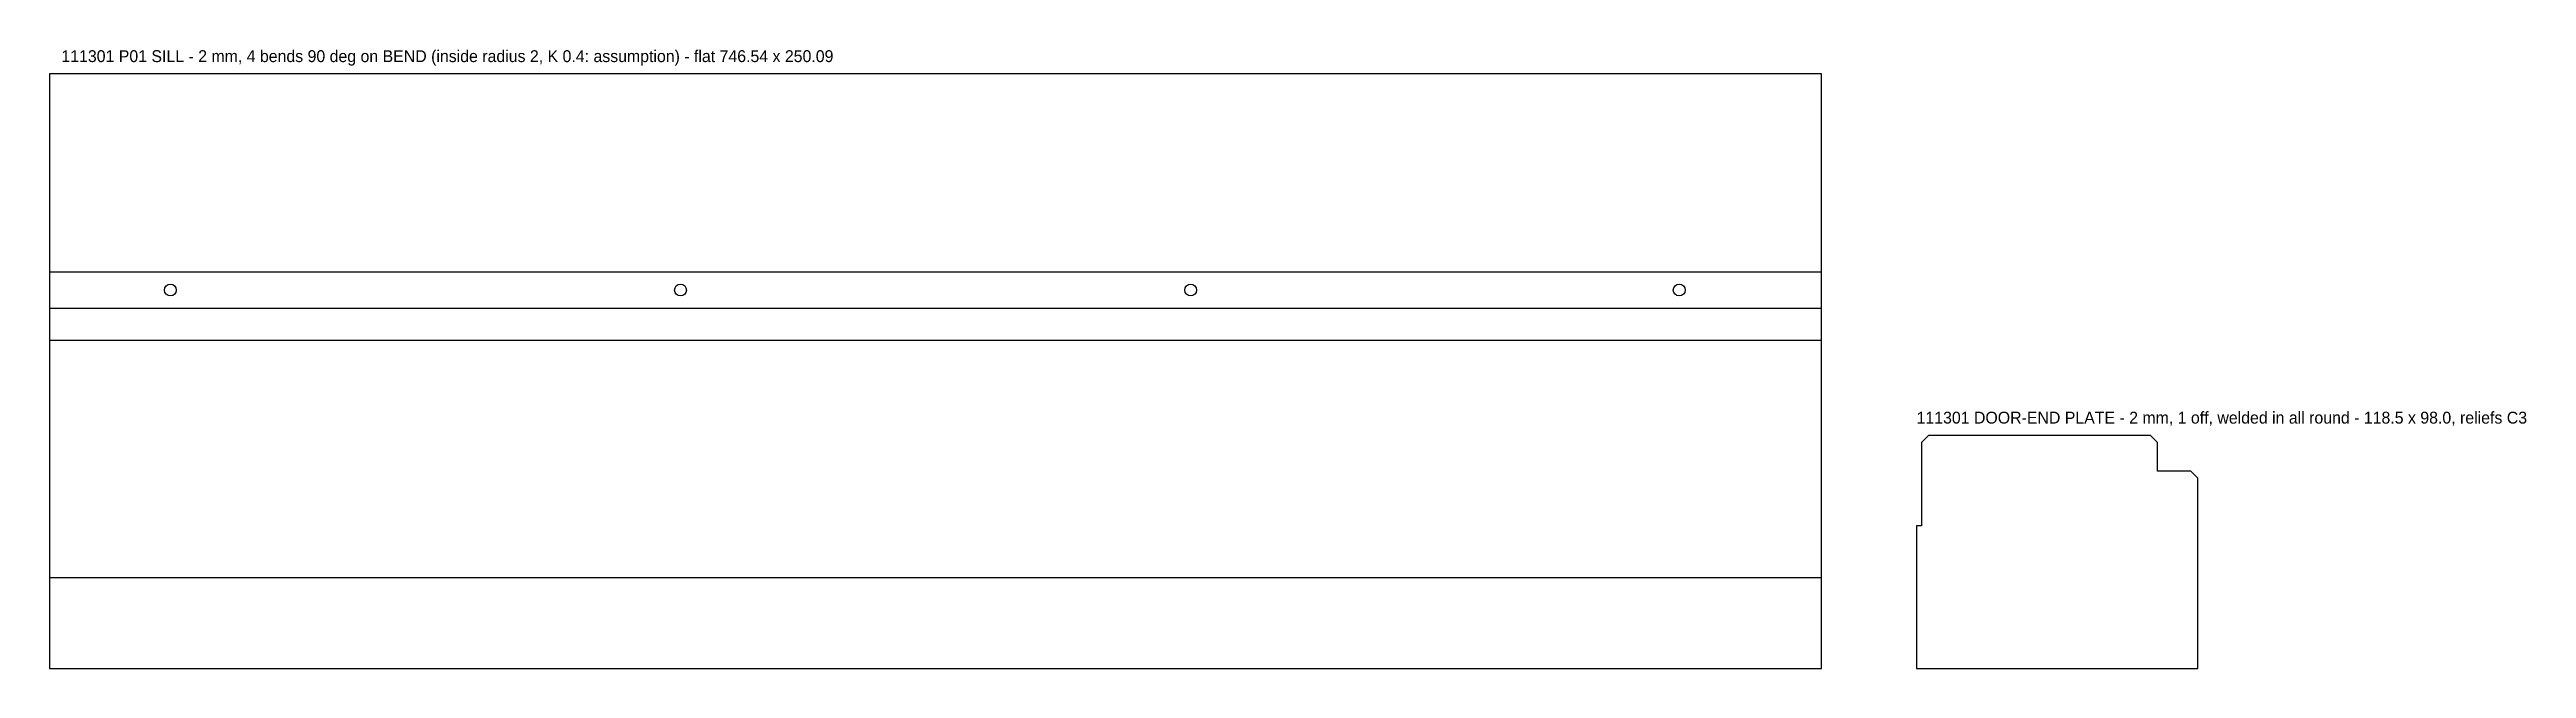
# Model space of a CAD drawing. Header units: millimetres. Extents: x 0 to 1043, y 0 to 260.
import ezdxf

# ---------------------------------------------------------------- set-up
doc = ezdxf.new("R2010")
doc.units = ezdxf.units.MM
for name, color, linetype in [('BEND', 5, 'Continuous'), ('CUT', 7, 'Continuous'), ('MARK', 1, 'Continuous')]:
    doc.layers.add(name, color=color, linetype=linetype)

msp = doc.modelspace()

# ---------------------------------------------------------------- linework, layer by layer
at = {"layer": 'BEND'}
for p, q in [((0, 166.9), (746.5, 166.9)), ((0, 151.5), (746.5, 151.5)), ((0, 138.1), (746.5, 138.1)), ((0, 38.2), (746.5, 38.2))]:
    msp.add_line(p, q, dxfattribs=at)
at = {"layer": 'CUT'}
for points in [[(0, 0), (746.5, 0), (746.5, 250.1), (0, 250.1)], [(786.5, 0), (905, 0), (905, 80), (902, 83), (888, 83), (888, 95), (885, 98), (791.5, 98), (788.5, 95), (788.5, 60), (786.5, 60)]]:
    msp.add_lwpolyline(points, close=True, dxfattribs=at)
for centre in [(50.9, 159.2), (265.8, 159.2), (480.7, 159.2), (686.5, 159.2)]:
    msp.add_circle(centre, 2.5, dxfattribs=at)

# ---------------------------------------------------------------- texts
at = {"layer": 'MARK'}
for s, p in [('111301 P01 SILL - 2 mm, 4 bends 90 deg on BEND (inside radius 2, K 0.4: assumption) - flat 746.54 x 250.09', (5, 255.1)), ('111301 DOOR-END PLATE - 2 mm, 1 off, welded in all round - 118.5 x 98.0, reliefs C3', (786.5, 103))]:
    msp.add_text(s, height=5, dxfattribs=at).set_placement(p)

doc.saveas('drawing.dxf')
